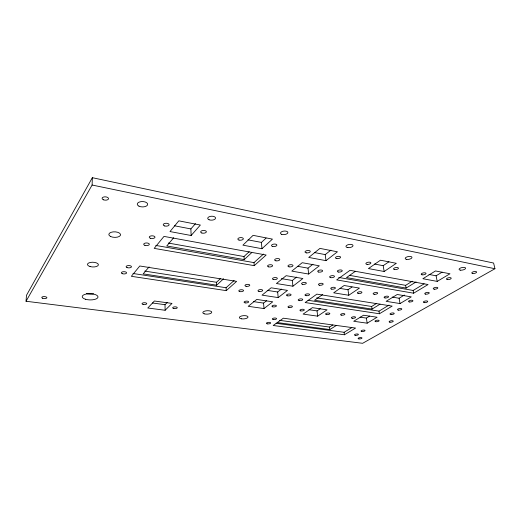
<?xml version="1.0" encoding="UTF-8"?>
<svg xmlns="http://www.w3.org/2000/svg" width="521" height="521" viewBox="0 0 521 521"><rect width="100%" height="100%" fill="white"/><g stroke="black" fill="none" stroke-linecap="round" stroke-linejoin="round"><path stroke-width="0.78" d="M26.05 301.255L92.113 185.027L92.341 177.694L493.602 263.04L494.95 268.732L362.616 343.306L26.05 301.255L26.473 295.329L92.341 177.694M149.071 266.908L143.184 273.877L216.671 285.189L223.568 278.781M173.708 237.726L166.746 245.971L244.219 259.601L251.734 252.62M191.122 235.505L200.357 225.046L178.814 220.839L169.996 231.565L191.122 235.505L190.881 228.927L195.473 223.639M165.118 310.269L171.995 303.411L154.392 301.014L147.788 308.002L165.118 310.269L165.014 304.687L167.3 302.369M216.671 285.189L216.515 282.278L220.533 278.52M244.219 259.601L243.997 256.54L249.188 251.676M261.952 248.719L272.437 239.119L253.082 235.342L242.916 245.163L261.952 248.719L261.425 242.415L266.062 238.097M132.979 273.486L226.081 287.735L234.124 280.493M155.746 245.417L253.988 262.617L263.496 254.059M226.244 290.633L236.612 281.379L139.791 265.99L131.357 276.306L226.244 290.633L226.081 287.735M254.228 265.664L266.14 255.03L163.978 236.404L154.19 248.38L254.228 265.664L253.988 262.617M253.33 301.6L263.554 303.092L266.661 300.65M267.214 290.366L277.667 291.994L281.379 289.077M281.373 278.644L292.333 280.467L296.664 277.061M297.595 266.303L307.996 268.152L312.978 264.232M314.287 252.516L325.221 254.606L330.913 250.132M264.004 308.556L272.73 301.809L256.729 299.438L248.217 306.315L264.004 308.556L263.554 303.092M278.181 297.595L287.501 290.392L271.141 287.807L262.043 295.147L278.181 297.595L277.667 291.994M292.919 286.211L302.87 278.52L286.146 275.687L276.423 283.535L292.919 286.211L292.333 280.467M308.66 274.046L319.314 265.808L302.219 262.708L291.806 271.115L308.66 274.046L307.996 268.152M325.983 260.656L337.432 251.806L319.946 248.393L308.738 257.439L325.983 260.656L325.221 254.606M322.675 294.495L314.554 300.252L372.053 309.103L380.056 304.16M355.276 271.376L346.498 277.602L406.1 288.093L416.09 281.926M308.992 309.721L317.042 310.894L320.389 308.608M340.083 288.419L348.002 289.735L351.988 287.012M374.592 264.043L383.189 265.69L388.94 261.763M317.654 316.162L327.064 309.839L312.353 307.664L303.118 314.098L317.654 316.162L317.042 310.894M348.764 295.264L359.438 288.093L344.153 285.508L333.668 292.815L348.764 295.264L348.002 289.735M384.14 271.5L396.338 263.307L380.46 260.207L368.451 268.575L384.14 271.5L383.189 265.69M279.341 320.311L329.513 327.058L332.841 324.948M277.179 322.577L329.819 329.559L336.488 325.365M316.631 297.895L371.655 306.478L376.312 303.58M349.278 275.303L405.618 285.345L412.261 281.21M360.096 317.172L366.393 318.097L369.702 316.091M392.196 297.094L399.112 298.24L404.374 295.049M428.952 274.437L436.097 275.798L442.114 272.151M276.156 323.32L344.101 332.281L351.753 327.65M308.041 300.285L379.008 311.148L389.044 305.072M338.689 277.439L413.16 290.471L424.114 283.841M344.427 334.762L355.576 328.061L283.352 318.201L273.186 325.501L344.427 334.762L344.101 332.281M379.412 313.759L392.163 306.107L316.859 294.137L305.15 302.545L379.412 313.759L379.008 311.148M413.648 293.206L428.067 284.551L350.014 270.321L336.67 279.907L413.648 293.206L413.16 290.471M367.142 323.183L377.106 317.237L363.541 315.231L353.72 321.275L367.142 323.183L366.393 318.097M400.017 303.574L411.258 296.872L397.236 294.495L386.146 301.32L400.017 303.574L399.112 298.24M437.197 281.399L449.975 273.779L435.497 270.953L422.863 278.722L437.197 281.399L436.097 275.798M152.458 302.994L165.014 304.687M144.766 271.089L216.515 282.278M168.276 243.046L243.997 256.54M174.522 225.801L190.881 228.927M247.996 239.849L261.425 242.415M92.113 185.027L494.95 268.732M405.618 285.345L406.1 288.093M371.655 306.478L372.053 309.103M329.513 327.058L329.819 329.559M93.611 293.844A7.874 3.152 1.4 0 1 86.408 293.584M447.467 279.621A2.416 0.912 -10.8 0 0 451.206 278.331A2.416 0.912 -10.8 0 0 447.826 277.96A2.416 0.912 -10.8 0 0 447.467 279.621M422.043 274.801A2.455 0.957 -10.2 0 0 425.996 273.642A2.455 0.957 -10.2 0 0 422.818 273.03A2.455 0.957 -10.2 0 0 422.043 274.801M460.603 270.178A3.334 1.276 -11.4 0 0 465.624 268.269A3.334 1.276 -11.4 0 0 460.825 267.892A3.334 1.276 -11.4 0 0 460.603 270.178M472.749 273.505A2.475 0.925 -11.6 0 0 476.611 272.183A2.475 0.925 -11.6 0 0 473.244 271.799A2.475 0.925 -11.6 0 0 472.749 273.505M406.432 259.367A3.432 1.426 -10.2 0 0 411.935 257.68A3.432 1.426 -10.2 0 0 407.415 256.755A3.432 1.426 -10.2 0 0 406.432 259.367M394.579 269.591A2.494 1.009 -9.6 0 0 398.441 268.302A2.494 1.009 -9.6 0 0 394.944 267.774A2.494 1.009 -9.6 0 0 394.579 269.591M367.142 264.381A2.533 1.068 -8.8 0 0 370.874 262.955A2.533 1.068 -8.8 0 0 367.077 262.525A2.533 1.068 -8.8 0 0 367.142 264.381M347.846 247.625A3.556 1.589 -8.4 0 0 353.017 245.534A3.556 1.589 -8.4 0 0 347.611 244.87A3.556 1.589 -8.4 0 0 347.846 247.625M336.872 258.637A2.585 1.127 -7.8 0 0 340.591 257.153A2.585 1.127 -7.8 0 0 336.631 256.703A2.585 1.127 -7.8 0 0 336.872 258.637M306.394 252.867A2.638 1.185 -6.7 0 0 310.262 251.422A2.638 1.185 -6.7 0 0 306.27 250.809A2.638 1.185 -6.7 0 0 306.394 252.867M281.718 234.359A3.719 1.778 -5.9 0 0 287.807 232.907A3.719 1.778 -5.9 0 0 283.027 231.233A3.719 1.778 -5.9 0 0 281.718 234.359M272.711 246.472A2.696 1.25 -5.3 0 0 276.872 245.196A2.696 1.25 -5.3 0 0 272.991 244.284A2.696 1.25 -5.3 0 0 272.711 246.472M239.022 240.07A2.768 1.316 -3.9 0 0 243.346 238.872A2.768 1.316 -3.9 0 0 239.413 237.778A2.768 1.316 -3.9 0 0 239.022 240.07M201.848 233.004A2.852 1.381 -2.1 0 0 206.349 231.891A2.852 1.381 -2.1 0 0 202.343 230.601A2.852 1.381 -2.1 0 0 201.848 233.004M164.571 225.932A2.944 1.452 -0.3 0 0 169.117 224.772A2.944 1.452 -0.3 0 0 164.838 223.424A2.944 1.452 -0.3 0 0 164.571 225.932M209.116 219.784A3.927 1.973 -2.4 0 0 215.512 218.423A3.927 1.973 -2.4 0 0 210.315 216.378A3.927 1.973 -2.4 0 0 209.116 219.784M138.944 206.153A5.217 2.69 1.2 0 0 147.573 204.903A5.217 2.69 1.2 0 0 140.93 201.64A5.217 2.69 1.2 0 0 138.944 206.153M103.588 199.836A3.23 1.667 3.2 0 0 108.544 198.703A3.23 1.667 3.2 0 0 103.822 196.964A3.23 1.667 3.2 0 0 103.588 199.836M150.602 238.325A2.866 1.361 0.2 0 0 154.984 237.224A2.866 1.361 0.2 0 0 150.777 235.967A2.866 1.361 0.2 0 0 150.602 238.325M144.884 245.332A2.82 1.316 0.3 0 0 149.325 244.401A2.82 1.316 0.3 0 0 145.339 243.073A2.82 1.316 0.3 0 0 144.884 245.332M110.576 236.482A5.881 2.781 1.8 0 0 120.384 235.433A5.881 2.781 1.8 0 0 113.129 231.878A5.881 2.781 1.8 0 0 110.576 236.482M127.013 267.573A2.677 1.166 0.6 0 0 131.409 266.973A2.677 1.166 0.6 0 0 127.945 265.606A2.677 1.166 0.6 0 0 127.013 267.573M122.233 273.655A2.631 1.127 0.6 0 0 126.551 273.069A2.631 1.127 0.6 0 0 123.119 271.747A2.631 1.127 0.6 0 0 122.233 273.655M90.055 266.544A5.484 2.371 2 0 0 98.41 264.831A5.484 2.371 2 0 0 90.341 262.441A5.484 2.371 2 0 0 90.055 266.544M85.522 299.256A7.906 3.113 1.3 0 0 97.974 297.257A7.906 3.113 1.3 0 0 86.825 293.916A7.906 3.113 1.3 0 0 85.522 299.256M42.592 298.227A2.559 0.983 2.7 0 0 46.838 297.901A2.559 0.983 2.7 0 0 43.601 296.605A2.559 0.983 2.7 0 0 42.592 298.227M204.193 313.805A4.487 1.713 -2.8 0 0 211.643 312.659A4.487 1.713 -2.8 0 0 206.023 310.842A4.487 1.713 -2.8 0 0 204.193 313.805M173.812 308.536A2.312 0.899 -1.7 0 0 177.27 307.677A2.312 0.899 -1.7 0 0 173.806 306.986A2.312 0.899 -1.7 0 0 173.812 308.536M143.158 304.459A2.371 0.931 -0.6 0 0 146.766 303.652A2.371 0.931 -0.6 0 0 143.255 302.844A2.371 0.931 -0.6 0 0 143.158 304.459M273.238 319.568A2.149 0.795 -5 0 0 276.553 318.702A2.149 0.795 -5 0 0 273.46 318.181A2.149 0.795 -5 0 0 273.238 319.568M267.253 323.841A2.117 0.768 -4.8 0 0 270.614 323.072A2.117 0.768 -4.8 0 0 267.683 322.479A2.117 0.768 -4.8 0 0 267.253 323.841M241.418 318.813A4.357 1.628 -4 0 0 248.029 317.061A4.357 1.628 -4 0 0 241.594 315.973A4.357 1.628 -4 0 0 241.418 318.813M359.002 338.91A1.967 0.651 -7.2 0 0 361.991 338.044A1.967 0.651 -7.2 0 0 359.132 337.764A1.967 0.651 -7.2 0 0 359.002 338.91M355.491 335.374A1.993 0.671 -7.2 0 0 358.402 334.43A1.993 0.671 -7.2 0 0 355.381 334.222A1.993 0.671 -7.2 0 0 355.491 335.374M361.743 331.473A2.019 0.684 -7.4 0 0 365.013 330.685A2.019 0.684 -7.4 0 0 362.349 330.229A2.019 0.684 -7.4 0 0 361.743 331.473M389.916 322.212A2.084 0.716 -8.3 0 0 393.238 321.32A2.084 0.716 -8.3 0 0 390.431 320.903A2.084 0.716 -8.3 0 0 389.916 322.212M375.7 321.678A2.091 0.729 -8 0 0 379.099 320.845A2.091 0.729 -8 0 0 376.39 320.343A2.091 0.729 -8 0 0 375.7 321.678M352.457 318.324A2.123 0.755 -7.4 0 0 355.556 317.276A2.123 0.755 -7.4 0 0 352.333 317.015A2.123 0.755 -7.4 0 0 352.457 318.324M424.426 302.649A2.234 0.801 -9.6 0 0 427.721 301.457A2.234 0.801 -9.6 0 0 424.394 301.255A2.234 0.801 -9.6 0 0 424.426 302.649M409.675 301.978A2.24 0.814 -9.2 0 0 412.945 300.773A2.24 0.814 -9.2 0 0 409.571 300.565A2.24 0.814 -9.2 0 0 409.675 301.978M385.058 297.934A2.273 0.853 -8.6 0 0 388.568 296.833A2.273 0.853 -8.6 0 0 385.338 296.416A2.273 0.853 -8.6 0 0 385.058 297.934M425.624 294.157A2.299 0.847 -9.8 0 0 429.252 293.036A2.299 0.847 -9.8 0 0 426.119 292.613A2.299 0.847 -9.8 0 0 425.624 294.157M434.494 289.214A2.345 0.866 -10.2 0 0 437.829 287.859A2.345 0.866 -10.2 0 0 434.247 287.735A2.345 0.866 -10.2 0 0 434.494 289.214M338.526 272.047A2.481 1.035 -7.6 0 0 342.251 270.751A2.481 1.035 -7.6 0 0 338.585 270.23A2.481 1.035 -7.6 0 0 338.526 272.047M330.679 277.66A2.442 1.009 -7.3 0 0 334.449 276.495A2.442 1.009 -7.3 0 0 330.972 275.876A2.442 1.009 -7.3 0 0 330.679 277.66M319.653 285.248A2.384 0.97 -6.8 0 0 323.189 284.043A2.384 0.97 -6.8 0 0 319.607 283.567A2.384 0.97 -6.8 0 0 319.653 285.248M302.571 284.342A2.397 0.983 -6.2 0 0 306.335 283.3A2.397 0.983 -6.2 0 0 302.975 282.603A2.397 0.983 -6.2 0 0 302.571 284.342M318.572 272.04A2.488 1.049 -6.9 0 0 322.603 271.031A2.488 1.049 -6.9 0 0 319.36 270.165A2.488 1.049 -6.9 0 0 318.572 272.04M289.038 266.837A2.533 1.101 -5.9 0 0 292.991 265.684A2.533 1.101 -5.9 0 0 289.389 264.896A2.533 1.101 -5.9 0 0 289.038 266.837M273.688 279.588A2.449 1.029 -5.2 0 0 277.335 278.416A2.449 1.029 -5.2 0 0 273.668 277.797A2.449 1.029 -5.2 0 0 273.688 279.588M268.549 266.856A2.546 1.114 -5.1 0 0 272.594 265.808A2.546 1.114 -5.1 0 0 269.077 264.896A2.546 1.114 -5.1 0 0 268.549 266.856M275.915 260.819A2.585 1.153 -5.4 0 0 279.784 259.53A2.585 1.153 -5.4 0 0 275.909 258.82A2.585 1.153 -5.4 0 0 275.915 260.819M306.048 295.674A2.312 0.912 -6.2 0 0 309.572 294.612A2.312 0.912 -6.2 0 0 306.198 294.072A2.312 0.912 -6.2 0 0 306.048 295.674M299.165 300.604A2.279 0.886 -5.9 0 0 302.734 299.647A2.279 0.886 -5.9 0 0 299.529 299.034A2.279 0.886 -5.9 0 0 299.165 300.604M288.927 307.533A2.227 0.853 -5.5 0 0 292.398 306.608A2.227 0.853 -5.5 0 0 289.233 306.029A2.227 0.853 -5.5 0 0 288.927 307.533M272.724 306.823A2.24 0.866 -5 0 0 276.384 306.061A2.24 0.866 -5 0 0 273.453 305.293A2.24 0.866 -5 0 0 272.724 306.823M287.24 295.772A2.318 0.925 -5.6 0 0 291.044 294.964A2.318 0.925 -5.6 0 0 288.067 294.137A2.318 0.925 -5.6 0 0 287.24 295.772M245.183 302.877A2.292 0.899 -4.1 0 0 248.654 301.913A2.292 0.899 -4.1 0 0 245.274 301.307A2.292 0.899 -4.1 0 0 245.183 302.877M239.68 291.552A2.377 0.97 -3.9 0 0 243.509 290.718A2.377 0.97 -3.9 0 0 240.285 289.852A2.377 0.97 -3.9 0 0 239.68 291.552M246.114 286.296A2.416 1.003 -4.1 0 0 249.78 285.248A2.416 1.003 -4.1 0 0 246.218 284.551A2.416 1.003 -4.1 0 0 246.114 286.296M341.288 315.14A2.149 0.781 -7.1 0 0 344.811 314.339A2.149 0.781 -7.1 0 0 342.069 313.72A2.149 0.781 -7.1 0 0 341.288 315.14M326.406 314.573A2.162 0.795 -6.7 0 0 329.839 313.701A2.162 0.795 -6.7 0 0 326.882 313.154A2.162 0.795 -6.7 0 0 326.406 314.573M300.741 310.874A2.201 0.827 -5.9 0 0 304.284 310.047A2.201 0.827 -5.9 0 0 301.346 309.396A2.201 0.827 -5.9 0 0 300.741 310.874M374.28 294.326A2.305 0.879 -8.4 0 0 377.692 293.121A2.305 0.879 -8.4 0 0 374.254 292.789A2.305 0.879 -8.4 0 0 374.28 294.326M358.422 293.551A2.312 0.892 -7.9 0 0 361.939 292.405A2.312 0.892 -7.9 0 0 358.578 291.968A2.312 0.892 -7.9 0 0 358.422 293.551M331.753 289.155A2.351 0.938 -7.1 0 0 335.394 288.061A2.351 0.938 -7.1 0 0 332.04 287.494A2.351 0.938 -7.1 0 0 331.753 289.155M391.134 314.547A2.143 0.755 -8.5 0 0 394.228 313.427A2.143 0.755 -8.5 0 0 390.952 313.251A2.143 0.755 -8.5 0 0 391.134 314.547M398.409 310.125A2.175 0.775 -8.8 0 0 401.795 309.096A2.175 0.775 -8.8 0 0 398.741 308.725A2.175 0.775 -8.8 0 0 398.409 310.125M258.95 291.428A2.371 0.964 -4.6 0 0 262.695 290.497A2.371 0.964 -4.6 0 0 259.393 289.735A2.371 0.964 -4.6 0 0 258.95 291.428"/></g></svg>
